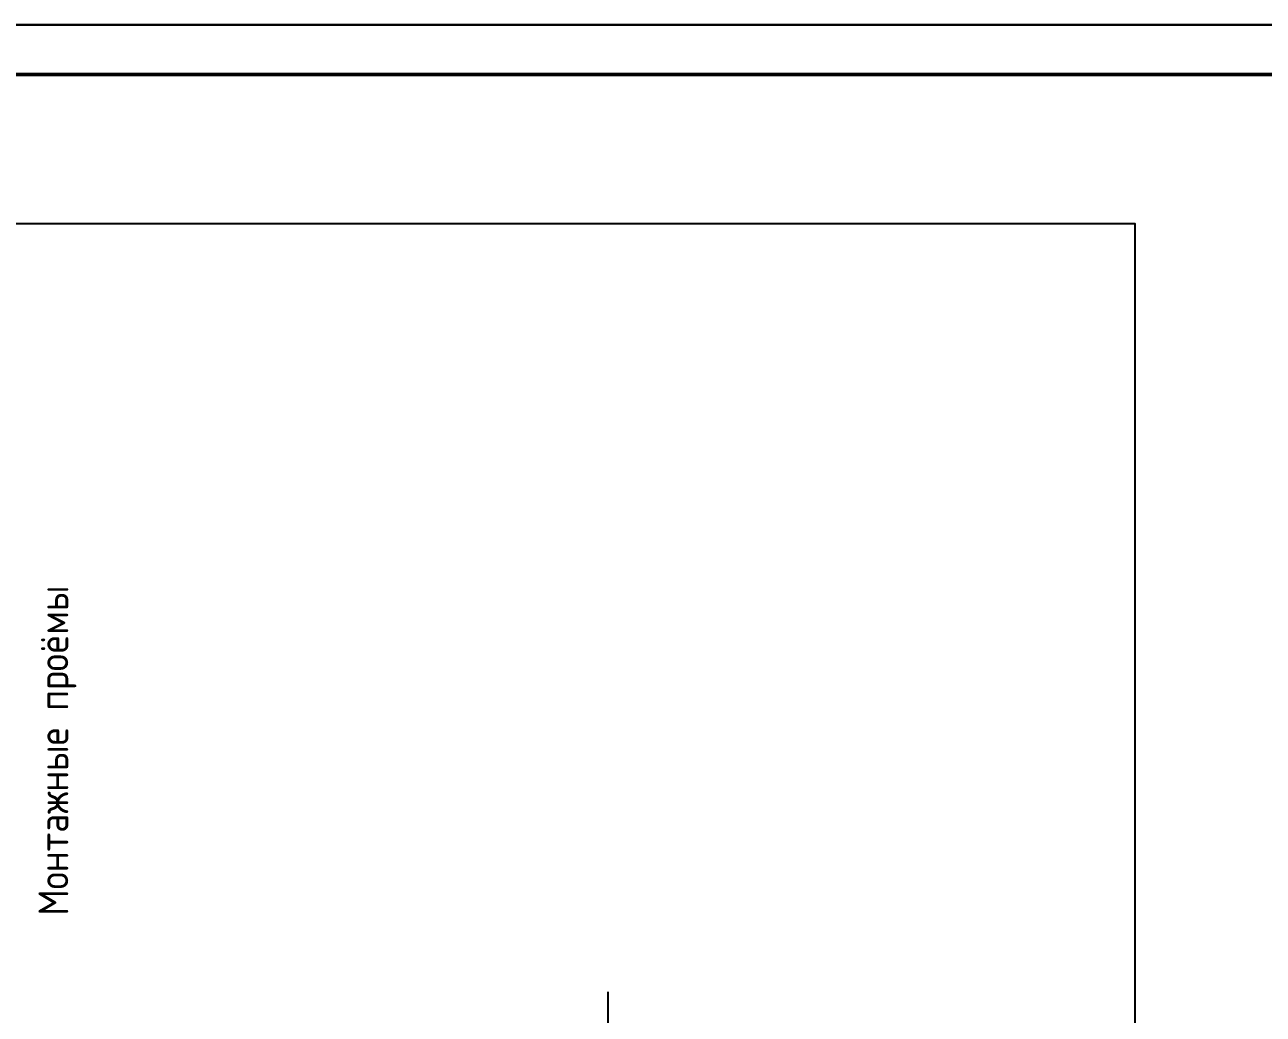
# Model space of a CAD drawing. Header units: millimetres. Extents: x 0 to 1286, y 0 to 420.
# Drawn here: x 525.6 to 650, y 320.6 to 420 of the extents above; entities that cross this region are included whole.
import ezdxf

# ---------------------------------------------------------------- set-up
doc = ezdxf.new("R2010")
doc.units = ezdxf.units.MM
doc.linetypes.add('ГОСТ 2.303 5', pattern=[24, 20, -1.5, 1, -1.5])
for name, color, linetype in [('Viewport2ForCustomObjects_0', 7, 'Continuous'), ('Рамка', 7, 'Continuous'), ('Строительные оси', 7, 'Continuous')]:
    doc.layers.add(name, color=color, linetype=linetype)
doc.layers.add('СПКБ-0000-000-АР#003$0$Размеры_Ном._пера__20', color=1, linetype='Continuous', lineweight=20)
doc.styles.add('СПКБ-0000-000-АР#003$0$СГЕНЕРИР_СТИЛЬ_3', font='isocp.shx')

# ---------------------------------------------------------------- blocks, each defined once
blk = doc.blocks.new('*E601')
at = {"layer": 'Строительные оси', "color": 3, "linetype": 'ГОСТ 2.303 5', "lineweight": 25}
blk.add_line((246.43, 202.07), (246.43, -45.14), dxfattribs=at)
blk = doc.blocks.new('*E600')
at = {"layer": 'СПКБ-0000-000-АР#003$0$Размеры_Ном._пера__20', "color": 1, "linetype": 'Continuous', "lineweight": 20, "insert": (438.569, 236.581), "char_height": 3, "attachment_point": 7, "rotation": 90, "style": 'СПКБ-0000-000-АР#003$0$СГЕНЕРИР_СТИЛЬ_3'}
blk.add_mtext('\\A1;{\\Fisocp.shx;Монтажные проёмы}', dxfattribs=at)

msp = doc.modelspace()

# ---------------------------------------------------------------- linework, layer by layer
at = {"layer": 'Defpoints', "linetype": 'Continuous'}
msp.add_lwpolyline([(35, 56.586), (637.188, 56.586), (637.188, 400), (35, 400)], close=True, dxfattribs=at)
at = {"layer": 'Рамка', "lineweight": 30}
msp.add_lwpolyline([(891, 0), (0, 0), (0, 420), (891, 420)], close=True, dxfattribs=at)
at = {"layer": 'Рамка', "lineweight": 50}
msp.add_lwpolyline([(886, 5), (886, 415), (20, 415), (20, 5)], close=True, dxfattribs=at)

# ---------------------------------------------------------------- block references
msp.add_blockref('*E600', (92.189, 93.885))
at = {"layer": 'Viewport2ForCustomObjects_0'}
msp.add_blockref('*E601', (337.756, 120.729), dxfattribs=at)

doc.saveas('drawing.dxf')
